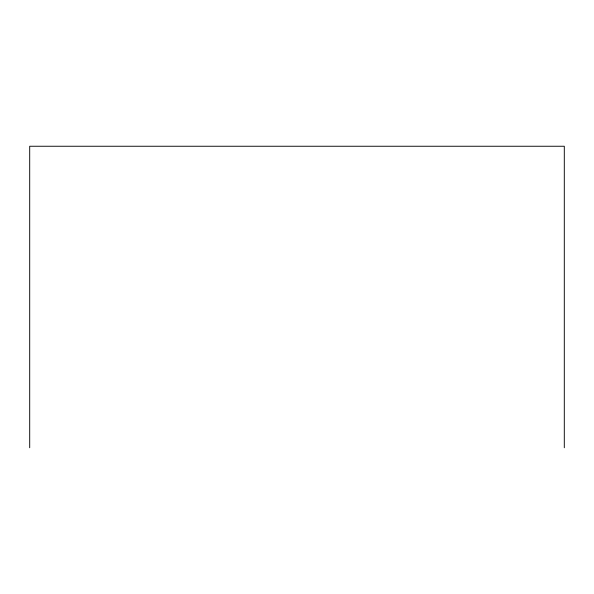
<?xml version="1.0" encoding="UTF-8"?>
<svg xmlns="http://www.w3.org/2000/svg" width="594" height="594" viewBox="0 0 594 594"><rect width="100%" height="100%" fill="white"/><g stroke="black" fill="none" stroke-linecap="round" stroke-linejoin="round"><path stroke-width="0.89" d="M564.3 447.75L564.3 146.25L29.7 146.25L29.7 447.75"/></g></svg>
